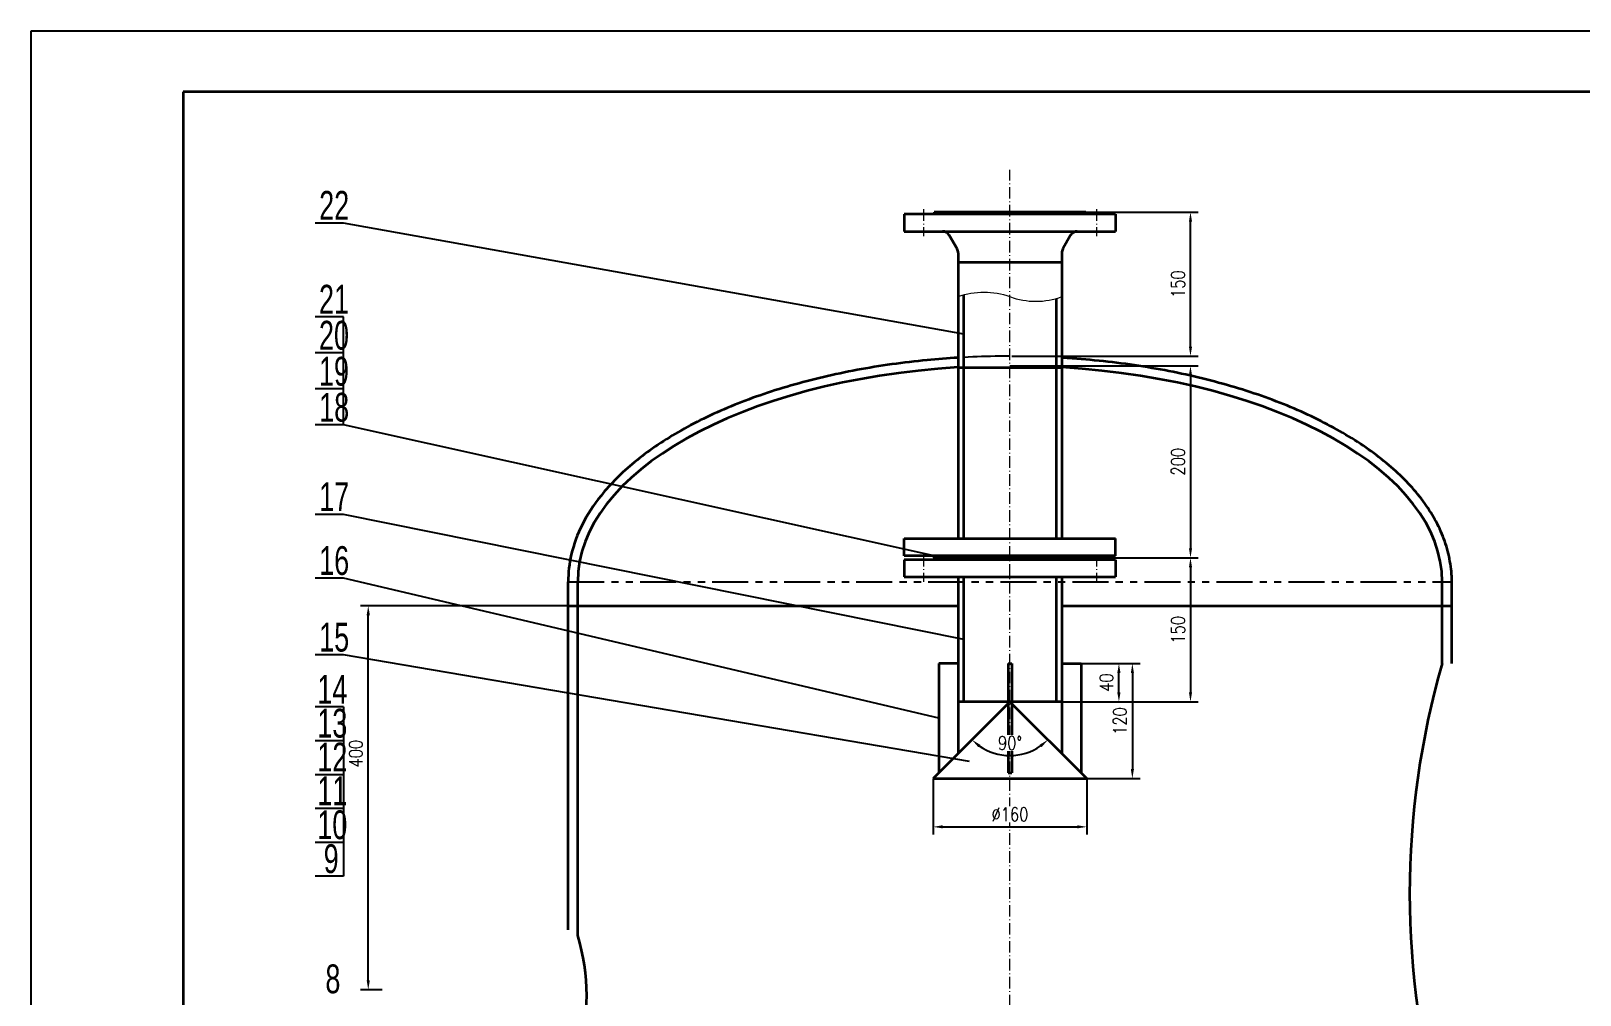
# Model space of a CAD drawing. Header units: millimetres. Extents: x 173791 to 206178, y -159089 to -143118.
# Drawn here: x 182584 to 184197, y -151379 to -150375 of the extents above; entities that cross this region are included whole.
import ezdxf

# ---------------------------------------------------------------- set-up
doc = ezdxf.new("R2010")
doc.units = ezdxf.units.MM
doc.linetypes.add('ACAD_ISO10W100', pattern=[18.7, 12, -3, 0.7, -3])
doc.linetypes.add('PHANTOM', pattern=[2.5, 1.25, -0.25, 0.25, -0.25, 0.25, -0.25])
for name, color, linetype, lineweight in [('2（细实线）', 4, 'Continuous', 20), ('中心线', 1, 'ACAD_ISO10W100', 18), ('图层1', 4, 'Continuous', 35)]:
    doc.layers.add(name, color=color, linetype=linetype, lineweight=lineweight)
doc.layers.add('9双点划线层', color=6, linetype='PHANTOM')
doc.styles.add('TH_GBDIM', font='romans.shx', dxfattribs={"width": 0.8, "bigfont": 'gbcbig.shx'})
doc.styles.add('样式 3.5', font='roms.shx', dxfattribs={"width": 0.7, "height": 3.5, "bigfont": 'hztxt.shx'})
doc.dimstyles.new('TH_GBDIM', dxfattribs={"dimtxt": 3.5, "dimasz": 2.5, "dimexe": 2, "dimexo": 0, "dimgap": 1.5, "dimtad": 1, "dimdec": 1, "dimzin": 0, "dimdsep": 46, "dimtxsty": 'TH_GBDIM', "dimcen": 2.5, "dimclrd": 130, "dimclre": 130, "dimclrt": 3, "dimadec": 0, "dimazin": 0, "dimtfac": 0.714286, "dimtdec": 1, "dimtmove": 0, "dimatfit": 3, "dimfxl": 0, "dimtzin": 0, "dimlwd": -1, "dimlwe": -1, "dimarcsym": 0})

# ---------------------------------------------------------------- blocks, each defined once
blk = doc.blocks.new('*D560')
at = {"color": 130, "transparency": 16777216}
blk.add_line((183143.4, -150973.9), (182927.3, -150973.9), dxfattribs=at)
at = {"color": 130, "linetype": 'Continuous', "transparency": 16777216}
for p, q in [((182935.3, -151363.9), (182935.3, -150983.9)), ((182949.7, -151373.9), (182927.3, -151373.9))]:
    blk.add_line(p, q, dxfattribs=at)
at = {"color": 130, "transparency": 16777216}
for points in [[(182933.6, -150983.9), (182937, -150983.9), (182935.3, -150973.9)], [(182933.6, -151363.9), (182937, -151363.9), (182935.3, -151373.9)]]:
    blk.add_solid(points, dxfattribs=at)
at = {"layer": 'Defpoints', "color": 0, "transparency": 16777216}
for p in [(182935.3, -150973.9), (183143.4, -150973.9), (182949.7, -151373.9)]:
    blk.add_point(p, dxfattribs=at)
at = {"color": 3, "transparency": 16777216, "insert": (182922.3, -151128), "char_height": 14, "attachment_point": 5, "rotation": 90, "style": 'TH_GBDIM', "bg_fill": 3, "box_fill_scale": 1.1, "bg_fill_color": 256, "bg_fill_true_color": 13158600, "bg_fill_transparency": 0}
blk.add_mtext('400', dxfattribs=at)
blk = doc.blocks.new('*D547')
at = {"color": 130, "linetype": 'Continuous', "transparency": 16777216}
for p, q in [((183603.4, -150723.9), (183799.3, -150723.9)), ((183791.3, -150733.9), (183791.3, -150913.9))]:
    blk.add_line(p, q, dxfattribs=at)
at = {"color": 130, "transparency": 16777216}
blk.add_line((183603.4, -150923.9), (183799.3, -150923.9), dxfattribs=at)
for points in [[(183789.7, -150733.9), (183793, -150733.9), (183791.3, -150723.9)], [(183789.7, -150913.9), (183793, -150913.9), (183791.3, -150923.9)]]:
    blk.add_solid(points, dxfattribs=at)
at = {"layer": 'Defpoints', "color": 0, "transparency": 16777216}
for p in [(183603.4, -150723.9), (183603.4, -150923.9), (183791.3, -150923.9)]:
    blk.add_point(p, dxfattribs=at)
at = {"color": 3, "transparency": 16777216, "insert": (183778.3, -150823.9), "char_height": 14, "attachment_point": 5, "rotation": 90, "style": 'TH_GBDIM', "bg_fill": 3, "box_fill_scale": 1.1, "bg_fill_color": 256, "bg_fill_true_color": 13158600, "bg_fill_transparency": 0}
blk.add_mtext('200', dxfattribs=at)
blk = doc.blocks.new('*D548')
at = {"color": 130, "transparency": 16777216}
blk.add_line((183682.4, -150563.9), (183799.3, -150563.9), dxfattribs=at)
at = {"color": 130, "linetype": 'Continuous', "transparency": 16777216}
for p, q in [((183791.3, -150703.9), (183791.3, -150573.9)), ((183605.3, -150713.9), (183799.3, -150713.9))]:
    blk.add_line(p, q, dxfattribs=at)
at = {"color": 130, "transparency": 16777216}
for points in [[(183789.7, -150573.9), (183793, -150573.9), (183791.3, -150563.9)], [(183789.7, -150703.9), (183793, -150703.9), (183791.3, -150713.9)]]:
    blk.add_solid(points, dxfattribs=at)
at = {"layer": 'Defpoints', "color": 0, "transparency": 16777216}
for p in [(183682.4, -150563.9), (183791.3, -150563.9), (183605.3, -150713.9)]:
    blk.add_point(p, dxfattribs=at)
at = {"color": 3, "transparency": 16777216, "insert": (183778.3, -150638.9), "char_height": 14, "attachment_point": 5, "rotation": 90, "style": 'TH_GBDIM', "bg_fill": 3, "box_fill_scale": 1.1, "bg_fill_color": 256, "bg_fill_true_color": 13158600, "bg_fill_transparency": 0}
blk.add_mtext('150', dxfattribs=at)
blk = doc.blocks.new('*D549')
at = {"color": 130, "linetype": 'Continuous', "transparency": 16777216}
for p, q in [((183773.4, -150923.9), (183799.3, -150923.9)), ((183791.3, -150933.9), (183791.3, -151063.9))]:
    blk.add_line(p, q, dxfattribs=at)
at = {"color": 130, "transparency": 16777216}
blk.add_line((183698.1, -151073.9), (183799.3, -151073.9), dxfattribs=at)
for points in [[(183789.7, -150933.9), (183793, -150933.9), (183791.3, -150923.9)], [(183789.7, -151063.9), (183793, -151063.9), (183791.3, -151073.9)]]:
    blk.add_solid(points, dxfattribs=at)
at = {"layer": 'Defpoints', "color": 0, "transparency": 16777216}
for p in [(183773.4, -150923.9), (183698.1, -151073.9), (183791.3, -151073.9)]:
    blk.add_point(p, dxfattribs=at)
at = {"color": 3, "transparency": 16777216, "insert": (183778.3, -150998.9), "char_height": 14, "attachment_point": 5, "rotation": 90, "style": 'TH_GBDIM', "bg_fill": 3, "box_fill_scale": 1.1, "bg_fill_color": 256, "bg_fill_true_color": 13158600, "bg_fill_transparency": 0}
blk.add_mtext('150', dxfattribs=at)
blk = doc.blocks.new('*D550')
at = {"color": 130, "transparency": 16777216}
blk.add_line((183677.4, -151034.1), (183724.8, -151034.1), dxfattribs=at)
at = {"color": 130, "linetype": 'Continuous', "transparency": 16777216}
for p, q in [((183716.8, -151063.9), (183716.8, -151044.1)), ((183657.4, -151073.9), (183724.8, -151073.9))]:
    blk.add_line(p, q, dxfattribs=at)
at = {"color": 130, "transparency": 16777216}
for points in [[(183715.1, -151044.1), (183718.5, -151044.1), (183716.8, -151034.1)], [(183715.1, -151063.9), (183718.5, -151063.9), (183716.8, -151073.9)]]:
    blk.add_solid(points, dxfattribs=at)
at = {"layer": 'Defpoints', "color": 0, "transparency": 16777216}
for p in [(183677.4, -151034.1), (183716.8, -151034.1), (183657.4, -151073.9)]:
    blk.add_point(p, dxfattribs=at)
at = {"color": 3, "transparency": 16777216, "insert": (183703.8, -151054), "char_height": 14, "attachment_point": 5, "rotation": 90, "style": 'TH_GBDIM', "bg_fill": 3, "box_fill_scale": 1.1, "bg_fill_color": 256, "bg_fill_true_color": 13158600, "bg_fill_transparency": 0}
blk.add_mtext('40', dxfattribs=at)
blk = doc.blocks.new('*D558')
at = {"color": 130, "linetype": 'Continuous', "transparency": 16777216}
blk.add_arc((183603.4, -151073.9), 56, 235.2452, 304.7548, dxfattribs=at)
at = {"color": 130, "transparency": 16777216}
for points in [[(183570.4, -151121.2), (183572.5, -151118.7), (183563.8, -151113.5)], [(183634.2, -151118.7), (183636.3, -151121.2), (183643, -151113.5)]]:
    blk.add_solid(points, dxfattribs=at)
at = {"layer": 'Defpoints', "color": 0, "transparency": 16777216}
for p in [(183603.4, -151073.9), (183603.4, -151073.9), (183523.4, -151153.9), (183683.4, -151153.9)]:
    blk.add_point(p, dxfattribs=at)
at = {"color": 3, "transparency": 16777216, "insert": (183603.4, -151116.9), "char_height": 14, "attachment_point": 5, "style": 'TH_GBDIM', "bg_fill": 3, "box_fill_scale": 1.1, "bg_fill_color": 256, "bg_fill_true_color": 13158600, "bg_fill_transparency": 0}
blk.add_mtext('90°', dxfattribs=at)
at = {"layer": 'Defpoints', "color": 0, "transparency": 16777216}
blk.add_point((183588.9, -151128), dxfattribs=at)
blk = doc.blocks.new('*D559')
at = {"color": 130, "linetype": 'Continuous', "transparency": 16777216}
for p, q in [((183677.4, -151034.1), (183738.8, -151034.1)), ((183730.8, -151044.1), (183730.8, -151143.9))]:
    blk.add_line(p, q, dxfattribs=at)
at = {"color": 130, "transparency": 16777216}
blk.add_line((183683.4, -151153.9), (183738.8, -151153.9), dxfattribs=at)
for points in [[(183729.2, -151044.1), (183732.5, -151044.1), (183730.8, -151034.1)], [(183729.2, -151143.9), (183732.5, -151143.9), (183730.8, -151153.9)]]:
    blk.add_solid(points, dxfattribs=at)
at = {"layer": 'Defpoints', "color": 0, "transparency": 16777216}
for p in [(183677.4, -151034.1), (183683.4, -151153.9), (183730.8, -151153.9)]:
    blk.add_point(p, dxfattribs=at)
at = {"color": 3, "transparency": 16777216, "insert": (183717.8, -151094), "char_height": 14, "attachment_point": 5, "rotation": 90, "style": 'TH_GBDIM', "bg_fill": 3, "box_fill_scale": 1.1, "bg_fill_color": 256, "bg_fill_true_color": 13158600, "bg_fill_transparency": 0}
blk.add_mtext('120', dxfattribs=at)
blk = doc.blocks.new('*D567')
at = {"color": 130, "linetype": 'Continuous', "transparency": 16777216}
for p, q in [((183523.4, -151153.9), (183523.4, -151212.2)), ((183533.4, -151204.2), (183673.4, -151204.2))]:
    blk.add_line(p, q, dxfattribs=at)
at = {"color": 130, "transparency": 16777216}
blk.add_line((183683.4, -151153.9), (183683.4, -151212.2), dxfattribs=at)
for points in [[(183533.4, -151202.5), (183533.4, -151205.8), (183523.4, -151204.2)], [(183673.4, -151202.5), (183673.4, -151205.8), (183683.4, -151204.2)]]:
    blk.add_solid(points, dxfattribs=at)
at = {"layer": 'Defpoints', "color": 0, "transparency": 16777216}
for p in [(183523.4, -151153.9), (183683.4, -151153.9), (183683.4, -151204.2)]:
    blk.add_point(p, dxfattribs=at)
at = {"color": 3, "transparency": 16777216, "insert": (183603.4, -151191.2), "char_height": 14, "attachment_point": 5, "style": 'TH_GBDIM', "bg_fill": 3, "box_fill_scale": 1.1, "bg_fill_color": 256, "bg_fill_true_color": 13158600, "bg_fill_transparency": 0}
blk.add_mtext('{%%c160}{}{}', dxfattribs=at)

msp = doc.modelspace()

# ---------------------------------------------------------------- linework, layer by layer
at = {"color": 7, "linetype": 'Continuous'}
for p, q in [((182584.2, -150375.2), (185245.3, -150375.2)), ((182584.2, -154138.7), (182584.2, -150375.2))]:
    msp.add_line(p, q, dxfattribs=at)
for p, q in [((182909.6, -150575.2), (182879.9, -150575.2)), ((183555.4, -150691.1), (182909.6, -150575.2)), ((182909.6, -150673), (182879.9, -150673)), ((182909.6, -150710.5), (182909.6, -150673)), ((182909.6, -150710.5), (182879.9, -150710.5)), ((182909.6, -150748), (182909.6, -150710.5)), ((182909.6, -150748), (182879.9, -150748)), ((182909.6, -150785.5), (182909.6, -150748)), ((182909.6, -150785.5), (182879.9, -150785.5)), ((183524.4, -150921.9), (182909.6, -150785.5)), ((182909.6, -150878.7), (182879.9, -150878.7)), ((182909.6, -150945.2), (182879.9, -150945.2))]:
    msp.add_line(p, q)
msp.add_open_spline([(183603.4, -150713.9), (183599.8, -150713.9), (183596.2, -150714), (183580.1, -150714.1), (183567.7, -150714.5), (183555.4, -150715.2)], degree=3, knots=[4.712389, 4.712389, 4.712389, 4.712389, 4.7361288, 4.7361288, 4.8180755, 4.8180755, 4.8180755, 4.8180755])
at = {"layer": '2（细实线）'}
msp.add_lwpolyline([(183549.4, -150651.9, -0.174613), (183603.4, -150651.9, 0.179674), (183657.4, -150651.9, 0.5)], format="xyb", dxfattribs=at)
at = {"layer": '9双点划线层', "ltscale": 30}
msp.add_line((183143.4, -150948.9), (184063.4, -150948.9), dxfattribs=at)
at = {"layer": '中心线'}
for p, q in [((183603.4, -152045.7), (183603.4, -150519.9)), ((183513.4, -150560.9), (183513.4, -150588.9)), ((183693.4, -150560.9), (183693.4, -150588.9)), ((183513.4, -150920.9), (183513.4, -150948.9))]:
    msp.add_line(p, q, dxfattribs=at)
at = {"layer": '图层1'}
for p, q in [((185181.9, -150438.5), (182742.6, -150438.5)), ((182742.6, -150438.5), (182742.6, -154075.4)), ((183713.4, -150565.9), (183493.4, -150565.9)), ((183493.4, -150565.9), (183493.4, -150583.9)), ((183682.4, -150563.9), (183524.4, -150563.9)), ((183524.4, -150563.9), (183524.4, -150565.9)), ((183682.4, -150563.9), (183682.4, -150565.9)), ((183713.4, -150565.9), (183713.4, -150583.9)), ((183493.4, -150583.9), (183713.4, -150583.9)), ((183540.2, -150587.9), (183548.3, -150602.1)), ((183666.5, -150587.9), (183658.4, -150602.1)), ((183549.4, -150606.1), (183549.4, -150615.9)), ((183657.4, -150606.1), (183657.4, -150615.9)), ((183549.4, -150615.9), (183657.4, -150615.9)), ((183549.4, -150615.9), (183549.4, -150903.9)), ((183657.4, -150615.9), (183657.4, -150903.9)), ((183555.4, -150903.9), (183555.4, -150650)), ((183651.4, -150653.9), (183651.4, -150903.9)), ((183549.4, -150725.6), (183657.4, -150725.6)), ((183493.4, -150921.9), (183493.4, -150903.9)), ((183493.4, -150925.9), (183493.4, -150943.9)), ((183524.4, -150923.9), (183524.4, -150921.9)), ((183524.4, -150923.9), (183524.4, -150925.9)), ((183143.4, -151311.6), (183143.4, -150948.9)), ((183153.4, -151317.3), (183153.4, -150948.9)), ((183549.4, -150943.9), (183549.4, -151127.9)), ((183555.4, -151073.9), (183555.4, -150943.9)), ((183651.4, -150943.9), (183651.4, -151073.9)), ((183657.4, -150943.9), (183657.4, -151127.9)), ((184053.4, -151033.9), (184053.4, -150948.9)), ((184063.4, -151033.9), (184063.4, -150948.9)), ((183143.4, -150973.9), (183549.4, -150973.9)), ((183657.4, -150973.9), (184063.4, -150973.9)), ((183529.4, -151034.1), (183529.4, -151147.9)), ((183549.4, -151034.1), (183529.4, -151034.1)), ((183601.4, -151034.1), (183605.4, -151034.1)), ((183601.4, -151034.1), (183601.4, -151147.9)), ((183605.4, -151034.1), (183605.4, -151147.9)), ((183677.4, -151034.1), (183677.4, -151147.9)), ((183603.4, -151073.9), (183523.4, -151153.9)), ((183523.4, -151153.9), (183683.4, -151153.9)), ((183601.4, -151147.9), (183605.4, -151147.9))]:
    msp.add_line(p, q, dxfattribs=at)
for centre, radius, start, end in [((183533.2, -150591.9), 8, 29.8989, 90), ((183673.5, -150591.9), 8, 90, 150.1011), ((183541.4, -150606.1), 8, 0, 29.8989), ((183665.4, -150606.1), 8, 150.1011, 180), ((184886.9, -151273.9), 867.4, 163.9367, 196.0633), ((182949.4, -151379.7), 213.3, 343.0032, 16.9968)]:
    msp.add_arc(centre, radius, start, end, dxfattribs=at)
for start_param, end_param in [(4.832679, 6.283185), (3.141593, 4.592099)]:
    msp.add_ellipse((183603.4, -150948.9), major_axis=(-450, 0), ratio=0.5, start_param=start_param, end_param=end_param, dxfattribs=at)
for points, knots in [([(183549.4, -150715.5), (183538.6, -150716.2), (183527.8, -150717), (183492.3, -150720.4), (183467.9, -150723.9), (183420.4, -150732.7), (183397.4, -150738.2), (183353.4, -150750.9), (183332.5, -150758.1), (183293.2, -150774.4), (183274.8, -150783.3), (183241.3, -150802.7), (183226, -150813.2), (183199.1, -150835.3), (183187.4, -150847), (183169.9, -150868.9), (183163.4, -150878.9), (183153, -150899.4), (183149.2, -150909.9), (183144.5, -150929.9), (183143.4, -150939.4), (183143.4, -150948.9)], [4.831344, 4.831344, 4.831344, 4.831344, 4.902882, 4.902882, 5.069635, 5.069635, 5.236387, 5.236387, 5.40314, 5.40314, 5.569893, 5.569893, 5.736646, 5.736646, 5.903399, 5.903399, 6.035042, 6.035042, 6.166685, 6.166685, 6.283185, 6.283185, 6.283185, 6.283185]), ([(184063.4, -150948.9), (184063.4, -150941.8), (184062.7, -150934.7), (184060.3, -150920.7), (184058.4, -150913.7), (184053.6, -150899.8), (184050.6, -150893), (184040.1, -150873.4), (184031.2, -150860.9), (184009.4, -150837), (183996.7, -150825.7), (183967.8, -150804.3), (183951.6, -150794.2), (183916.3, -150775.7), (183897.2, -150767.2), (183856.4, -150751.9), (183834.8, -150745.1), (183789.7, -150733.5), (183766.2, -150728.6), (183718, -150720.9), (183693.2, -150718.1), (183664.6, -150716), (183661, -150715.8), (183657.4, -150715.5)], [3.141593, 3.141593, 3.141593, 3.141593, 3.22843, 3.22843, 3.315268, 3.315268, 3.402106, 3.402106, 3.568859, 3.568859, 3.735611, 3.735611, 3.902364, 3.902364, 4.069117, 4.069117, 4.23587, 4.23587, 4.402623, 4.402623, 4.569376, 4.569376, 4.593434, 4.593434, 4.593434, 4.593434])]:
    msp.add_open_spline(points, degree=3, knots=knots, dxfattribs=at)

# ---------------------------------------------------------------- texts
at = {"char_height": 30, "width": 32.852, "attachment_point": 1, "style": '样式 3.5'}
for s, insert in [('22', (182884.2, -150541.8)), ('21', (182884, -150639.6)), ('20', (182884, -150677.1)), ('19', (182884, -150714.6)), ('18', (182884.2, -150752.1)), ('17', (182884.2, -150845.3)), ('16', (182884.2, -150911.8)), ('9', (182888.9, -151222.3))]:
    msp.add_mtext(s, dxfattribs=dict(at, insert=insert))

# ---------------------------------------------------------------- next in the draw order: dimensions: what is measured, and where the dimension line sits
for base, p1, p2, picture, middle in [((183791.3, -150563.9), (183605.3, -150713.9), (183682.4, -150563.9), '*D548', (183778.3, -150638.9)), ((183791.3, -150923.9), (183603.4, -150723.9), (183603.4, -150923.9), '*D547', (183778.3, -150823.9))]:
    dim = msp.add_linear_dim(base=base, p1=p1, p2=p2, angle=90, dimstyle='TH_GBDIM', override={"dimscale": 4, "dimdec": 0, "dimtfill": 1})
    dim.commit()
    dim.dimension.update_dxf_attribs({"geometry": picture, "text_midpoint": middle})
dim = msp.add_linear_dim(base=(182935.3, -150973.9), p1=(182949.7, -151373.9), p2=(183143.4, -150973.9), angle=90, dimstyle='TH_GBDIM', override={"dimscale": 4, "dimdec": 0, "dimtfill": 1})
dim.commit()
dim.dimension.update_dxf_attribs({"geometry": '*D560', "text_midpoint": (182935.3, -151128), "dimtype": 160})

# ---------------------------------------------------------------- next in the draw order: linework, layer by layer
for p, q in [((183555.4, -151008.9), (182909.6, -150878.7)), ((183529.4, -151091), (182909.6, -150945.2)), ((182909.6, -151025), (182879.9, -151025)), ((183561.3, -151136), (182909.6, -151025)), ((182909.6, -151079.3), (182879.9, -151079.3)), ((182909.6, -151079.3), (182909.6, -151255.7)), ((182909.6, -151114.6), (182879.9, -151114.6)), ((182909.6, -151149.9), (182879.9, -151149.9)), ((182909.6, -151185.1), (182879.9, -151185.1)), ((182909.6, -151220.4), (182879.9, -151220.4)), ((182909.6, -151255.7), (182879.9, -151255.7))]:
    msp.add_line(p, q)
at = {"layer": '图层1'}
for p, q in [((183493.4, -150903.9), (183713.4, -150903.9)), ((183682.4, -150923.9), (183524.4, -150923.9)), ((183682.4, -150923.9), (183524.4, -150923.9)), ((183682.4, -150923.9), (183682.4, -150921.9)), ((183682.4, -150923.9), (183682.4, -150925.9))]:
    msp.add_line(p, q, dxfattribs=at)

# ---------------------------------------------------------------- next in the draw order: texts
at = {"char_height": 30, "width": 32.852, "attachment_point": 1, "style": '样式 3.5'}
for s, insert in [('15', (182884.2, -150991.6)), ('14', (182882.3, -151045.9)), ('13', (182882.3, -151081.2)), ('12', (182882.3, -151116.5)), ('11', (182882.3, -151151.7)), ('10', (182882.3, -151187)), ('8', (182890.7, -151347.5))]:
    msp.add_mtext(s, dxfattribs=dict(at, insert=insert))

# ---------------------------------------------------------------- next in the draw order: dimensions: what is measured, and where the dimension line sits
dim = msp.add_linear_dim(base=(183791.3, -151073.9), p1=(183773.4, -150923.9), p2=(183698.1, -151073.9), angle=90, dimstyle='TH_GBDIM', override={"dimscale": 4, "dimdec": 0, "dimtfill": 1})
dim.commit()
dim.dimension.update_dxf_attribs({"geometry": '*D549', "text_midpoint": (183778.3, -150998.9)})

# ---------------------------------------------------------------- next in the draw order: linework, layer by layer
at = {"layer": '中心线'}
msp.add_line((183693.4, -150920.9), (183693.4, -150948.9), dxfattribs=at)
at = {"layer": '图层1'}
for p, q in [((183713.4, -150921.9), (183713.4, -150903.9)), ((183713.4, -150921.9), (183493.4, -150921.9)), ((183713.4, -150925.9), (183493.4, -150925.9)), ((183713.4, -150925.9), (183713.4, -150943.9)), ((183493.4, -150943.9), (183713.4, -150943.9))]:
    msp.add_line(p, q, dxfattribs=at)

# ---------------------------------------------------------------- next in the draw order: dimensions: what is measured, and where the dimension line sits
dim = msp.add_linear_dim(base=(183716.8, -151034.1), p1=(183657.4, -151073.9), p2=(183677.4, -151034.1), angle=90, dimstyle='TH_GBDIM', override={"dimscale": 4, "dimdec": 0, "dimtfill": 1})
dim.commit()
dim.dimension.update_dxf_attribs({"geometry": '*D550', "text_midpoint": (183716.8, -151054), "dimtype": 160})

# ---------------------------------------------------------------- next in the draw order: linework, layer by layer
for p, q in [((183657.4, -151034.1), (183677.4, -151034.1)), ((183657.4, -151073.9), (183549.4, -151073.9)), ((183603.4, -151073.9), (183683.4, -151153.9))]:
    msp.add_line(p, q, dxfattribs=at)

# ---------------------------------------------------------------- next in the draw order: dimensions: what is measured, and where the dimension line sits
dim = msp.add_angular_dim_2l(base=(183588.9, -151128), line1=((183603.4, -151073.9), (183683.4, -151153.9)), line2=((183603.4, -151073.9), (183523.4, -151153.9)), dimstyle='TH_GBDIM', override={"dimscale": 4, "dimdec": 0, "dimtfill": 1})
dim.commit()
dim.dimension.update_dxf_attribs({"geometry": '*D558', "text_midpoint": (183603.4, -151116.9)})

# ---------------------------------------------------------------- next in the draw order: dimensions: what is measured, and where the dimension line sits
dim = msp.add_linear_dim(base=(183730.8, -151153.9), p1=(183677.4, -151034.1), p2=(183683.4, -151153.9), angle=90, dimstyle='TH_GBDIM', override={"dimscale": 4, "dimdec": 0, "dimtfill": 1})
dim.commit()
dim.dimension.update_dxf_attribs({"geometry": '*D559', "text_midpoint": (183717.8, -151094)})

# ---------------------------------------------------------------- next in the draw order: dimensions: what is measured, and where the dimension line sits
dim = msp.add_linear_dim(base=(183683.4, -151204.2), p1=(183523.4, -151153.9), p2=(183683.4, -151153.9), text='{%%c<>}{}{}', dimstyle='TH_GBDIM', override={"dimscale": 4, "dimgap": 1.5, "dimtad": 1, "dimjust": 0, "dimdec": 0, "dimlfac": 1, "dimse1": 0, "dimse2": 0, "dimsd1": 0, "dimsd2": 0, "dimtfill": 1})
dim.commit()
dim.dimension.update_dxf_attribs({"geometry": '*D567', "text_midpoint": (183603.4, -151191.2)})

doc.saveas('drawing.dxf')
